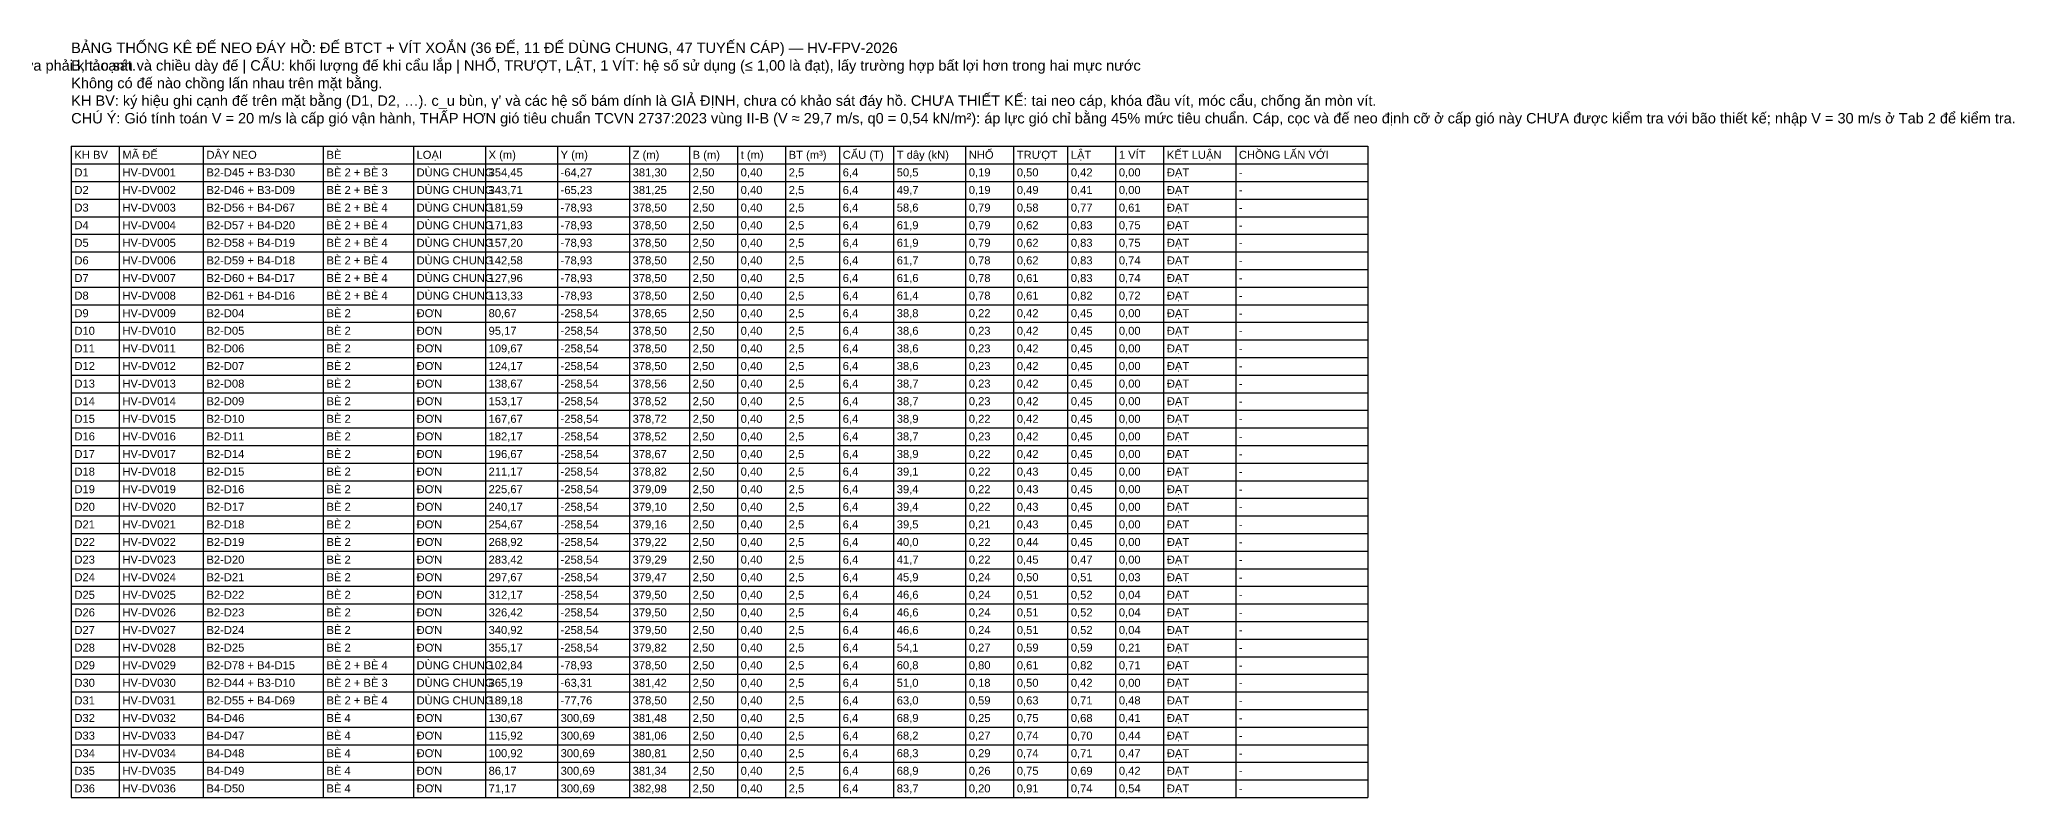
# Model space of a CAD drawing. Header units: metres. Extents: x -256 to 965, y -260 to 304.
# Drawn here: x 669 to 965.1, y 189 to 302.7 of the extents above; entities that cross this region are included whole.
import ezdxf

# ---------------------------------------------------------------- set-up
doc = ezdxf.new("R2010")
doc.units = ezdxf.units.M
doc.layers.add('07_BANG_THONG_KE_COC_BO', color=7, linetype='Continuous')
doc.layers.add('08_BANG_THONG_KE_DE_NEO', color=7, linetype='Continuous')
doc.styles.add('VN', font='arial.ttf')

msp = doc.modelspace()

# ---------------------------------------------------------------- linework, layer by layer
at = {"layer": '08_BANG_THONG_KE_DE_NEO'}
for p, q in [((673.73, 286.698), (868.13, 286.698)), ((673.73, 286.698), (673.73, 189.018)), ((680.93, 286.698), (680.93, 189.018)), ((693.53, 286.698), (693.53, 189.018)), ((711.53, 286.698), (711.53, 189.018)), ((725.03, 286.698), (725.03, 189.018)), ((735.83, 286.698), (735.83, 189.018)), ((746.63, 286.698), (746.63, 189.018)), ((757.43, 286.698), (757.43, 189.018)), ((766.43, 286.698), (766.43, 189.018)), ((773.63, 286.698), (773.63, 189.018)), ((780.83, 286.698), (780.83, 189.018)), ((788.93, 286.698), (788.93, 189.018)), ((797.03, 286.698), (797.03, 189.018)), ((807.83, 286.698), (807.83, 189.018)), ((815.03, 286.698), (815.03, 189.018)), ((823.13, 286.698), (823.13, 189.018)), ((830.33, 286.698), (830.33, 189.018)), ((837.53, 286.698), (837.53, 189.018)), ((848.33, 286.698), (848.33, 189.018)), ((868.13, 286.698), (868.13, 189.018)), ((673.73, 284.058), (868.13, 284.058)), ((673.73, 281.418), (868.13, 281.418)), ((673.73, 278.778), (868.13, 278.778)), ((673.73, 276.138), (868.13, 276.138)), ((673.73, 273.498), (868.13, 273.498)), ((673.73, 270.858), (868.13, 270.858)), ((673.73, 268.218), (868.13, 268.218)), ((673.73, 265.578), (868.13, 265.578)), ((673.73, 262.938), (868.13, 262.938)), ((673.73, 260.298), (868.13, 260.298)), ((673.73, 257.658), (868.13, 257.658)), ((673.73, 255.018), (868.13, 255.018)), ((673.73, 252.378), (868.13, 252.378)), ((673.73, 249.738), (868.13, 249.738)), ((673.73, 247.098), (868.13, 247.098)), ((673.73, 244.458), (868.13, 244.458)), ((673.73, 241.818), (868.13, 241.818)), ((673.73, 239.178), (868.13, 239.178)), ((673.73, 236.538), (868.13, 236.538)), ((673.73, 233.898), (868.13, 233.898)), ((673.73, 231.258), (868.13, 231.258)), ((673.73, 228.618), (868.13, 228.618)), ((673.73, 225.978), (868.13, 225.978)), ((673.73, 223.338), (868.13, 223.338)), ((673.73, 220.698), (868.13, 220.698)), ((673.73, 218.058), (868.13, 218.058)), ((673.73, 215.418), (868.13, 215.418)), ((673.73, 212.778), (868.13, 212.778)), ((673.73, 210.138), (868.13, 210.138)), ((673.73, 207.498), (868.13, 207.498)), ((673.73, 204.858), (868.13, 204.858)), ((673.73, 202.218), (868.13, 202.218)), ((673.73, 199.578), (868.13, 199.578)), ((673.73, 196.938), (868.13, 196.938)), ((673.73, 194.298), (868.13, 194.298)), ((673.73, 191.658), (868.13, 191.658)), ((673.73, 189.018), (868.13, 189.018))]:
    msp.add_line(p, q, dxfattribs=at)

# ---------------------------------------------------------------- texts
at = {"layer": '07_BANG_THONG_KE_COC_BO', "style": 'VN'}
msp.add_text('Quy tắc của Chủ đầu tư (08/10/2026): gần bờ, kể cả chỗ mấp mé nước, neo bằng cọc khoan nhồi; đế vít xoắn chỉ dùng giữa hai bè. Vị trí cọc mới lấy theo địa hình IFC (≥ 384,0 m), chưa phải khảo sát.', height=1.56, dxfattribs=at).set_placement((489.83, 298.05))
at = {"layer": '08_BANG_THONG_KE_DE_NEO', "style": 'VN'}
for s, height, p in [('BẢNG THỐNG KÊ ĐẾ NEO ĐÁY HỒ: ĐẾ BTCT + VÍT XOẮN (36 ĐẾ, 11 ĐẾ DÙNG CHUNG, 47 TUYẾN CÁP) — HV-FPV-2026', 1.56, (673.73, 300.69)), ('B, t: cạnh và chiều dày đế | CẨU: khối lượng đế khi cẩu lắp | NHỔ, TRƯỢT, LẬT, 1 VÍT: hệ số sử dụng (≤ 1,00 là đạt), lấy trường hợp bất lợi hơn trong hai mực nước', 1.56, (673.73, 298.05)), ('Không có đế nào chồng lấn nhau trên mặt bằng.', 1.56, (673.73, 295.41)), ("KH BV: ký hiệu ghi cạnh đế trên mặt bằng (D1, D2, …). c_u bùn, γ' và các hệ số bám dính là GIẢ ĐỊNH, chưa có khảo sát đáy hồ. CHƯA THIẾT KẾ: tai neo cáp, khóa đầu vít, móc cẩu, chống ăn mòn vít.", 1.56, (673.73, 292.77)), ('CHÚ Ý: Gió tính toán V = 20 m/s là cấp gió vận hành, THẤP HƠN gió tiêu chuẩn TCVN 2737:2023 vùng II-B (V ≈ 29,7 m/s, q0 = 0,54 kN/m²): áp lực gió chỉ bằng 45% mức tiêu chuẩn. Cáp, cọc và đế neo định cỡ ở cấp gió này CHƯA được kiểm tra với bão thiết kế; nhập V = 30 m/s ở Tab 2 để kiểm tra.', 1.56, (673.73, 290.13)), ('KH BV', 1.2, (674.21, 284.826)), ('MÃ ĐẾ', 1.2, (681.41, 284.826)), ('DÂY NEO', 1.2, (694.01, 284.826)), ('BÈ', 1.2, (712.01, 284.826)), ('LOẠI', 1.2, (725.51, 284.826)), ('X (m)', 1.2, (736.31, 284.826)), ('Y (m)', 1.2, (747.11, 284.826)), ('Z (m)', 1.2, (757.91, 284.826)), ('B (m)', 1.2, (766.91, 284.826)), ('t (m)', 1.2, (774.11, 284.826)), ('BT (m³)', 1.2, (781.31, 284.826)), ('CẨU (T)', 1.2, (789.41, 284.826)), ('T dây (kN)', 1.2, (797.51, 284.826)), ('NHỔ', 1.2, (808.31, 284.826)), ('TRƯỢT', 1.2, (815.51, 284.826)), ('LẬT', 1.2, (823.61, 284.826)), ('1 VÍT', 1.2, (830.81, 284.826)), ('KẾT LUẬN', 1.2, (838.01, 284.826)), ('CHỒNG LẤN VỚI', 1.2, (848.81, 284.826)), ('D1', 1.2, (674.21, 282.186)), ('HV-DV001', 1.2, (681.41, 282.186)), ('B2-D45 + B3-D30', 1.2, (694.01, 282.186)), ('BÈ 2 + BÈ 3', 1.2, (712.01, 282.186)), ('DÙNG CHUNG', 1.2, (725.51, 282.186)), ('354,45', 1.2, (736.31, 282.186)), ('-64,27', 1.2, (747.11, 282.186)), ('381,30', 1.2, (757.91, 282.186)), ('2,50', 1.2, (766.91, 282.186)), ('0,40', 1.2, (774.11, 282.186)), ('2,5', 1.2, (781.31, 282.186)), ('6,4', 1.2, (789.41, 282.186)), ('50,5', 1.2, (797.51, 282.186)), ('0,19', 1.2, (808.31, 282.186)), ('0,50', 1.2, (815.51, 282.186)), ('0,42', 1.2, (823.61, 282.186)), ('0,00', 1.2, (830.81, 282.186)), ('ĐẠT', 1.2, (838.01, 282.186)), ('-', 1.2, (848.81, 282.186)), ('D2', 1.2, (674.21, 279.546)), ('HV-DV002', 1.2, (681.41, 279.546)), ('B2-D46 + B3-D09', 1.2, (694.01, 279.546)), ('BÈ 2 + BÈ 3', 1.2, (712.01, 279.546)), ('BÈ 2 + BÈ 4', 1.2, (712.01, 276.906)), ('DÙNG CHUNG', 1.2, (725.51, 279.546)), ('DÙNG CHUNG', 1.2, (725.51, 276.906)), ('343,71', 1.2, (736.31, 279.546)), ('-65,23', 1.2, (747.11, 279.546)), ('381,25', 1.2, (757.91, 279.546)), ('2,50', 1.2, (766.91, 279.546)), ('0,40', 1.2, (774.11, 279.546)), ('2,5', 1.2, (781.31, 279.546)), ('6,4', 1.2, (789.41, 279.546)), ('49,7', 1.2, (797.51, 279.546)), ('0,19', 1.2, (808.31, 279.546)), ('0,49', 1.2, (815.51, 279.546)), ('0,41', 1.2, (823.61, 279.546)), ('0,00', 1.2, (830.81, 279.546)), ('ĐẠT', 1.2, (838.01, 279.546)), ('-', 1.2, (848.81, 279.546)), ('D3', 1.2, (674.21, 276.906)), ('D4', 1.2, (674.21, 274.266)), ('HV-DV003', 1.2, (681.41, 276.906)), ('HV-DV004', 1.2, (681.41, 274.266)), ('B2-D56 + B4-D67', 1.2, (694.01, 276.906)), ('B2-D57 + B4-D20', 1.2, (694.01, 274.266)), ('BÈ 2 + BÈ 4', 1.2, (712.01, 274.266)), ('DÙNG CHUNG', 1.2, (725.51, 274.266)), ('181,59', 1.2, (736.31, 276.906)), ('171,83', 1.2, (736.31, 274.266)), ('-78,93', 1.2, (747.11, 276.906)), ('-78,93', 1.2, (747.11, 274.266)), ('378,50', 1.2, (757.91, 276.906)), ('378,50', 1.2, (757.91, 274.266)), ('2,50', 1.2, (766.91, 276.906)), ('2,50', 1.2, (766.91, 274.266)), ('0,40', 1.2, (774.11, 276.906)), ('0,40', 1.2, (774.11, 274.266)), ('2,5', 1.2, (781.31, 276.906)), ('2,5', 1.2, (781.31, 274.266)), ('6,4', 1.2, (789.41, 276.906)), ('6,4', 1.2, (789.41, 274.266)), ('58,6', 1.2, (797.51, 276.906)), ('61,9', 1.2, (797.51, 274.266)), ('0,79', 1.2, (808.31, 276.906)), ('0,79', 1.2, (808.31, 274.266)), ('0,58', 1.2, (815.51, 276.906)), ('0,62', 1.2, (815.51, 274.266)), ('0,77', 1.2, (823.61, 276.906)), ('0,83', 1.2, (823.61, 274.266)), ('0,61', 1.2, (830.81, 276.906)), ('0,75', 1.2, (830.81, 274.266)), ('ĐẠT', 1.2, (838.01, 276.906)), ('ĐẠT', 1.2, (838.01, 274.266)), ('-', 1.2, (848.81, 276.906)), ('D5', 1.2, (674.21, 271.626)), ('HV-DV005', 1.2, (681.41, 271.626)), ('B2-D58 + B4-D19', 1.2, (694.01, 271.626)), ('BÈ 2 + BÈ 4', 1.2, (712.01, 271.626)), ('DÙNG CHUNG', 1.2, (725.51, 271.626)), ('157,20', 1.2, (736.31, 271.626)), ('-78,93', 1.2, (747.11, 271.626)), ('378,50', 1.2, (757.91, 271.626)), ('2,50', 1.2, (766.91, 271.626)), ('0,40', 1.2, (774.11, 271.626)), ('2,5', 1.2, (781.31, 271.626)), ('6,4', 1.2, (789.41, 271.626)), ('61,9', 1.2, (797.51, 271.626)), ('0,79', 1.2, (808.31, 271.626)), ('0,62', 1.2, (815.51, 271.626)), ('0,83', 1.2, (823.61, 271.626)), ('0,75', 1.2, (830.81, 271.626)), ('ĐẠT', 1.2, (838.01, 271.626)), ('-', 1.2, (848.81, 274.266)), ('D6', 1.2, (674.21, 268.986)), ('HV-DV006', 1.2, (681.41, 268.986)), ('B2-D59 + B4-D18', 1.2, (694.01, 268.986)), ('BÈ 2 + BÈ 4', 1.2, (712.01, 268.986)), ('DÙNG CHUNG', 1.2, (725.51, 268.986)), ('142,58', 1.2, (736.31, 268.986)), ('-78,93', 1.2, (747.11, 268.986)), ('378,50', 1.2, (757.91, 268.986)), ('2,50', 1.2, (766.91, 268.986)), ('0,40', 1.2, (774.11, 268.986)), ('2,5', 1.2, (781.31, 268.986)), ('6,4', 1.2, (789.41, 268.986)), ('61,7', 1.2, (797.51, 268.986)), ('0,78', 1.2, (808.31, 268.986)), ('0,62', 1.2, (815.51, 268.986)), ('0,83', 1.2, (823.61, 268.986)), ('0,74', 1.2, (830.81, 268.986)), ('ĐẠT', 1.2, (838.01, 268.986)), ('-', 1.2, (848.81, 271.626)), ('-', 1.2, (848.81, 268.986)), ('D7', 1.2, (674.21, 266.346)), ('HV-DV007', 1.2, (681.41, 266.346)), ('B2-D60 + B4-D17', 1.2, (694.01, 266.346)), ('BÈ 2 + BÈ 4', 1.2, (712.01, 266.346)), ('DÙNG CHUNG', 1.2, (725.51, 266.346)), ('127,96', 1.2, (736.31, 266.346)), ('-78,93', 1.2, (747.11, 266.346)), ('378,50', 1.2, (757.91, 266.346)), ('2,50', 1.2, (766.91, 266.346)), ('0,40', 1.2, (774.11, 266.346)), ('2,5', 1.2, (781.31, 266.346)), ('6,4', 1.2, (789.41, 266.346)), ('61,6', 1.2, (797.51, 266.346)), ('0,78', 1.2, (808.31, 266.346)), ('0,61', 1.2, (815.51, 266.346)), ('0,83', 1.2, (823.61, 266.346)), ('0,74', 1.2, (830.81, 266.346)), ('ĐẠT', 1.2, (838.01, 266.346)), ('-', 1.2, (848.81, 266.346)), ('D8', 1.2, (674.21, 263.706)), ('HV-DV008', 1.2, (681.41, 263.706)), ('B2-D61 + B4-D16', 1.2, (694.01, 263.706)), ('BÈ 2 + BÈ 4', 1.2, (712.01, 263.706)), ('DÙNG CHUNG', 1.2, (725.51, 263.706)), ('113,33', 1.2, (736.31, 263.706)), ('-78,93', 1.2, (747.11, 263.706)), ('378,50', 1.2, (757.91, 263.706)), ('2,50', 1.2, (766.91, 263.706)), ('0,40', 1.2, (774.11, 263.706)), ('2,5', 1.2, (781.31, 263.706)), ('6,4', 1.2, (789.41, 263.706)), ('61,4', 1.2, (797.51, 263.706)), ('0,78', 1.2, (808.31, 263.706)), ('0,61', 1.2, (815.51, 263.706)), ('0,82', 1.2, (823.61, 263.706)), ('0,72', 1.2, (830.81, 263.706)), ('ĐẠT', 1.2, (838.01, 263.706)), ('-', 1.2, (848.81, 263.706)), ('D9', 1.2, (674.21, 261.066)), ('HV-DV009', 1.2, (681.41, 261.066)), ('B2-D04', 1.2, (694.01, 261.066)), ('BÈ 2', 1.2, (712.01, 261.066)), ('ĐƠN', 1.2, (725.51, 261.066)), ('80,67', 1.2, (736.31, 261.066)), ('-258,54', 1.2, (747.11, 261.066)), ('378,65', 1.2, (757.91, 261.066)), ('2,50', 1.2, (766.91, 261.066)), ('0,40', 1.2, (774.11, 261.066)), ('2,5', 1.2, (781.31, 261.066)), ('6,4', 1.2, (789.41, 261.066)), ('38,8', 1.2, (797.51, 261.066)), ('0,22', 1.2, (808.31, 261.066)), ('0,42', 1.2, (815.51, 261.066)), ('0,45', 1.2, (823.61, 261.066)), ('0,00', 1.2, (830.81, 261.066)), ('ĐẠT', 1.2, (838.01, 261.066)), ('-', 1.2, (848.81, 261.066)), ('D10', 1.2, (674.21, 258.426)), ('HV-DV010', 1.2, (681.41, 258.426)), ('B2-D05', 1.2, (694.01, 258.426)), ('BÈ 2', 1.2, (712.01, 258.426)), ('ĐƠN', 1.2, (725.51, 258.426)), ('95,17', 1.2, (736.31, 258.426)), ('-258,54', 1.2, (747.11, 258.426)), ('378,50', 1.2, (757.91, 258.426)), ('2,50', 1.2, (766.91, 258.426)), ('0,40', 1.2, (774.11, 258.426)), ('2,5', 1.2, (781.31, 258.426)), ('6,4', 1.2, (789.41, 258.426)), ('38,6', 1.2, (797.51, 258.426)), ('0,23', 1.2, (808.31, 258.426)), ('0,42', 1.2, (815.51, 258.426)), ('0,45', 1.2, (823.61, 258.426)), ('0,00', 1.2, (830.81, 258.426)), ('ĐẠT', 1.2, (838.01, 258.426)), ('-', 1.2, (848.81, 258.426)), ('D11', 1.2, (674.21, 255.786)), ('HV-DV011', 1.2, (681.41, 255.786)), ('B2-D06', 1.2, (694.01, 255.786)), ('BÈ 2', 1.2, (712.01, 255.786)), ('ĐƠN', 1.2, (725.51, 255.786)), ('109,67', 1.2, (736.31, 255.786)), ('-258,54', 1.2, (747.11, 255.786)), ('378,50', 1.2, (757.91, 255.786)), ('2,50', 1.2, (766.91, 255.786)), ('0,40', 1.2, (774.11, 255.786)), ('2,5', 1.2, (781.31, 255.786)), ('6,4', 1.2, (789.41, 255.786)), ('38,6', 1.2, (797.51, 255.786)), ('0,23', 1.2, (808.31, 255.786)), ('0,42', 1.2, (815.51, 255.786)), ('0,45', 1.2, (823.61, 255.786)), ('0,00', 1.2, (830.81, 255.786)), ('ĐẠT', 1.2, (838.01, 255.786)), ('-', 1.2, (848.81, 255.786)), ('D12', 1.2, (674.21, 253.146)), ('D13', 1.2, (674.21, 250.506)), ('HV-DV012', 1.2, (681.41, 253.146)), ('HV-DV013', 1.2, (681.41, 250.506)), ('B2-D07', 1.2, (694.01, 253.146)), ('B2-D08', 1.2, (694.01, 250.506)), ('BÈ 2', 1.2, (712.01, 253.146)), ('BÈ 2', 1.2, (712.01, 250.506)), ('ĐƠN', 1.2, (725.51, 253.146)), ('ĐƠN', 1.2, (725.51, 250.506)), ('124,17', 1.2, (736.31, 253.146)), ('138,67', 1.2, (736.31, 250.506)), ('-258,54', 1.2, (747.11, 253.146)), ('-258,54', 1.2, (747.11, 250.506)), ('378,50', 1.2, (757.91, 253.146)), ('378,56', 1.2, (757.91, 250.506)), ('2,50', 1.2, (766.91, 253.146)), ('2,50', 1.2, (766.91, 250.506)), ('0,40', 1.2, (774.11, 253.146)), ('0,40', 1.2, (774.11, 250.506)), ('2,5', 1.2, (781.31, 253.146)), ('2,5', 1.2, (781.31, 250.506)), ('6,4', 1.2, (789.41, 253.146)), ('6,4', 1.2, (789.41, 250.506)), ('38,6', 1.2, (797.51, 253.146)), ('38,7', 1.2, (797.51, 250.506)), ('0,23', 1.2, (808.31, 253.146)), ('0,23', 1.2, (808.31, 250.506)), ('0,42', 1.2, (815.51, 253.146)), ('0,42', 1.2, (815.51, 250.506)), ('0,45', 1.2, (823.61, 253.146)), ('0,45', 1.2, (823.61, 250.506)), ('0,00', 1.2, (830.81, 253.146)), ('0,00', 1.2, (830.81, 250.506)), ('ĐẠT', 1.2, (838.01, 253.146)), ('-', 1.2, (848.81, 253.146)), ('D14', 1.2, (674.21, 247.866)), ('HV-DV014', 1.2, (681.41, 247.866)), ('B2-D09', 1.2, (694.01, 247.866)), ('BÈ 2', 1.2, (712.01, 247.866)), ('ĐƠN', 1.2, (725.51, 247.866)), ('153,17', 1.2, (736.31, 247.866)), ('-258,54', 1.2, (747.11, 247.866)), ('378,52', 1.2, (757.91, 247.866)), ('2,50', 1.2, (766.91, 247.866)), ('0,40', 1.2, (774.11, 247.866)), ('2,5', 1.2, (781.31, 247.866)), ('6,4', 1.2, (789.41, 247.866)), ('38,7', 1.2, (797.51, 247.866)), ('0,23', 1.2, (808.31, 247.866)), ('0,42', 1.2, (815.51, 247.866)), ('0,45', 1.2, (823.61, 247.866)), ('0,00', 1.2, (830.81, 247.866)), ('ĐẠT', 1.2, (838.01, 250.506)), ('ĐẠT', 1.2, (838.01, 247.866)), ('-', 1.2, (848.81, 250.506)), ('D15', 1.2, (674.21, 245.226)), ('HV-DV015', 1.2, (681.41, 245.226)), ('B2-D10', 1.2, (694.01, 245.226)), ('BÈ 2', 1.2, (712.01, 245.226)), ('ĐƠN', 1.2, (725.51, 245.226)), ('167,67', 1.2, (736.31, 245.226)), ('-258,54', 1.2, (747.11, 245.226)), ('378,72', 1.2, (757.91, 245.226)), ('2,50', 1.2, (766.91, 245.226)), ('0,40', 1.2, (774.11, 245.226)), ('2,5', 1.2, (781.31, 245.226)), ('6,4', 1.2, (789.41, 245.226)), ('38,9', 1.2, (797.51, 245.226)), ('0,22', 1.2, (808.31, 245.226)), ('0,42', 1.2, (815.51, 245.226)), ('0,45', 1.2, (823.61, 245.226)), ('0,00', 1.2, (830.81, 245.226)), ('ĐẠT', 1.2, (838.01, 245.226)), ('-', 1.2, (848.81, 247.866)), ('D16', 1.2, (674.21, 242.586)), ('HV-DV016', 1.2, (681.41, 242.586)), ('B2-D11', 1.2, (694.01, 242.586)), ('BÈ 2', 1.2, (712.01, 242.586)), ('ĐƠN', 1.2, (725.51, 242.586)), ('182,17', 1.2, (736.31, 242.586)), ('-258,54', 1.2, (747.11, 242.586)), ('378,52', 1.2, (757.91, 242.586)), ('2,50', 1.2, (766.91, 242.586)), ('0,40', 1.2, (774.11, 242.586)), ('2,5', 1.2, (781.31, 242.586)), ('6,4', 1.2, (789.41, 242.586)), ('38,7', 1.2, (797.51, 242.586)), ('0,23', 1.2, (808.31, 242.586)), ('0,42', 1.2, (815.51, 242.586)), ('0,45', 1.2, (823.61, 242.586)), ('0,00', 1.2, (830.81, 242.586)), ('ĐẠT', 1.2, (838.01, 242.586)), ('-', 1.2, (848.81, 245.226)), ('-', 1.2, (848.81, 242.586)), ('D17', 1.2, (674.21, 239.946)), ('HV-DV017', 1.2, (681.41, 239.946)), ('B2-D14', 1.2, (694.01, 239.946)), ('BÈ 2', 1.2, (712.01, 239.946)), ('ĐƠN', 1.2, (725.51, 239.946)), ('196,67', 1.2, (736.31, 239.946)), ('-258,54', 1.2, (747.11, 239.946)), ('378,67', 1.2, (757.91, 239.946)), ('2,50', 1.2, (766.91, 239.946)), ('0,40', 1.2, (774.11, 239.946)), ('2,5', 1.2, (781.31, 239.946)), ('6,4', 1.2, (789.41, 239.946)), ('38,9', 1.2, (797.51, 239.946)), ('0,22', 1.2, (808.31, 239.946)), ('0,42', 1.2, (815.51, 239.946)), ('0,45', 1.2, (823.61, 239.946)), ('0,00', 1.2, (830.81, 239.946)), ('ĐẠT', 1.2, (838.01, 239.946)), ('-', 1.2, (848.81, 239.946)), ('D18', 1.2, (674.21, 237.306)), ('HV-DV018', 1.2, (681.41, 237.306)), ('B2-D15', 1.2, (694.01, 237.306)), ('BÈ 2', 1.2, (712.01, 237.306)), ('ĐƠN', 1.2, (725.51, 237.306)), ('211,17', 1.2, (736.31, 237.306)), ('-258,54', 1.2, (747.11, 237.306)), ('378,82', 1.2, (757.91, 237.306)), ('2,50', 1.2, (766.91, 237.306)), ('0,40', 1.2, (774.11, 237.306)), ('2,5', 1.2, (781.31, 237.306)), ('6,4', 1.2, (789.41, 237.306)), ('39,1', 1.2, (797.51, 237.306)), ('0,22', 1.2, (808.31, 237.306)), ('0,43', 1.2, (815.51, 237.306)), ('0,45', 1.2, (823.61, 237.306)), ('0,00', 1.2, (830.81, 237.306)), ('ĐẠT', 1.2, (838.01, 237.306)), ('-', 1.2, (848.81, 237.306)), ('D19', 1.2, (674.21, 234.666)), ('HV-DV019', 1.2, (681.41, 234.666)), ('B2-D16', 1.2, (694.01, 234.666)), ('BÈ 2', 1.2, (712.01, 234.666)), ('ĐƠN', 1.2, (725.51, 234.666)), ('225,67', 1.2, (736.31, 234.666)), ('-258,54', 1.2, (747.11, 234.666)), ('379,09', 1.2, (757.91, 234.666)), ('2,50', 1.2, (766.91, 234.666)), ('0,40', 1.2, (774.11, 234.666)), ('2,5', 1.2, (781.31, 234.666)), ('6,4', 1.2, (789.41, 234.666)), ('39,4', 1.2, (797.51, 234.666)), ('0,22', 1.2, (808.31, 234.666)), ('0,43', 1.2, (815.51, 234.666)), ('0,45', 1.2, (823.61, 234.666)), ('0,00', 1.2, (830.81, 234.666)), ('ĐẠT', 1.2, (838.01, 234.666)), ('-', 1.2, (848.81, 234.666)), ('D20', 1.2, (674.21, 232.026)), ('HV-DV020', 1.2, (681.41, 232.026)), ('B2-D17', 1.2, (694.01, 232.026)), ('BÈ 2', 1.2, (712.01, 232.026)), ('ĐƠN', 1.2, (725.51, 232.026)), ('240,17', 1.2, (736.31, 232.026)), ('-258,54', 1.2, (747.11, 232.026)), ('379,10', 1.2, (757.91, 232.026)), ('2,50', 1.2, (766.91, 232.026)), ('0,40', 1.2, (774.11, 232.026)), ('2,5', 1.2, (781.31, 232.026)), ('6,4', 1.2, (789.41, 232.026)), ('39,4', 1.2, (797.51, 232.026)), ('0,22', 1.2, (808.31, 232.026)), ('0,43', 1.2, (815.51, 232.026)), ('0,45', 1.2, (823.61, 232.026)), ('0,00', 1.2, (830.81, 232.026)), ('ĐẠT', 1.2, (838.01, 232.026)), ('-', 1.2, (848.81, 232.026)), ('D21', 1.2, (674.21, 229.386)), ('HV-DV021', 1.2, (681.41, 229.386)), ('B2-D18', 1.2, (694.01, 229.386)), ('BÈ 2', 1.2, (712.01, 229.386)), ('BÈ 2', 1.2, (712.01, 226.746)), ('ĐƠN', 1.2, (725.51, 229.386)), ('254,67', 1.2, (736.31, 229.386)), ('-258,54', 1.2, (747.11, 229.386)), ('379,16', 1.2, (757.91, 229.386)), ('2,50', 1.2, (766.91, 229.386)), ('0,40', 1.2, (774.11, 229.386)), ('2,5', 1.2, (781.31, 229.386)), ('6,4', 1.2, (789.41, 229.386)), ('39,5', 1.2, (797.51, 229.386)), ('0,21', 1.2, (808.31, 229.386)), ('0,43', 1.2, (815.51, 229.386)), ('0,45', 1.2, (823.61, 229.386)), ('0,00', 1.2, (830.81, 229.386)), ('ĐẠT', 1.2, (838.01, 229.386)), ('-', 1.2, (848.81, 229.386)), ('D22', 1.2, (674.21, 226.746)), ('D23', 1.2, (674.21, 224.106)), ('HV-DV022', 1.2, (681.41, 226.746)), ('HV-DV023', 1.2, (681.41, 224.106)), ('B2-D19', 1.2, (694.01, 226.746)), ('B2-D20', 1.2, (694.01, 224.106)), ('BÈ 2', 1.2, (712.01, 224.106)), ('ĐƠN', 1.2, (725.51, 226.746)), ('ĐƠN', 1.2, (725.51, 224.106)), ('268,92', 1.2, (736.31, 226.746)), ('283,42', 1.2, (736.31, 224.106)), ('-258,54', 1.2, (747.11, 226.746)), ('-258,54', 1.2, (747.11, 224.106)), ('379,22', 1.2, (757.91, 226.746)), ('379,29', 1.2, (757.91, 224.106)), ('2,50', 1.2, (766.91, 226.746)), ('2,50', 1.2, (766.91, 224.106)), ('0,40', 1.2, (774.11, 226.746)), ('0,40', 1.2, (774.11, 224.106)), ('2,5', 1.2, (781.31, 226.746)), ('2,5', 1.2, (781.31, 224.106)), ('6,4', 1.2, (789.41, 226.746)), ('6,4', 1.2, (789.41, 224.106)), ('40,0', 1.2, (797.51, 226.746)), ('41,7', 1.2, (797.51, 224.106)), ('0,22', 1.2, (808.31, 226.746)), ('0,22', 1.2, (808.31, 224.106)), ('0,44', 1.2, (815.51, 226.746)), ('0,45', 1.2, (815.51, 224.106)), ('0,45', 1.2, (823.61, 226.746)), ('0,47', 1.2, (823.61, 224.106)), ('0,00', 1.2, (830.81, 226.746)), ('0,00', 1.2, (830.81, 224.106)), ('ĐẠT', 1.2, (838.01, 226.746)), ('ĐẠT', 1.2, (838.01, 224.106)), ('-', 1.2, (848.81, 226.746)), ('D24', 1.2, (674.21, 221.466)), ('HV-DV024', 1.2, (681.41, 221.466)), ('B2-D21', 1.2, (694.01, 221.466)), ('BÈ 2', 1.2, (712.01, 221.466)), ('ĐƠN', 1.2, (725.51, 221.466)), ('297,67', 1.2, (736.31, 221.466)), ('-258,54', 1.2, (747.11, 221.466)), ('379,47', 1.2, (757.91, 221.466)), ('2,50', 1.2, (766.91, 221.466)), ('0,40', 1.2, (774.11, 221.466)), ('2,5', 1.2, (781.31, 221.466)), ('6,4', 1.2, (789.41, 221.466)), ('45,9', 1.2, (797.51, 221.466)), ('0,24', 1.2, (808.31, 221.466)), ('0,50', 1.2, (815.51, 221.466)), ('0,51', 1.2, (823.61, 221.466)), ('0,03', 1.2, (830.81, 221.466)), ('ĐẠT', 1.2, (838.01, 221.466)), ('-', 1.2, (848.81, 224.106)), ('D25', 1.2, (674.21, 218.826)), ('HV-DV025', 1.2, (681.41, 218.826)), ('B2-D22', 1.2, (694.01, 218.826)), ('BÈ 2', 1.2, (712.01, 218.826)), ('ĐƠN', 1.2, (725.51, 218.826)), ('312,17', 1.2, (736.31, 218.826)), ('-258,54', 1.2, (747.11, 218.826)), ('379,50', 1.2, (757.91, 218.826)), ('2,50', 1.2, (766.91, 218.826)), ('0,40', 1.2, (774.11, 218.826)), ('2,5', 1.2, (781.31, 218.826)), ('6,4', 1.2, (789.41, 218.826)), ('46,6', 1.2, (797.51, 218.826)), ('0,24', 1.2, (808.31, 218.826)), ('0,51', 1.2, (815.51, 218.826)), ('0,52', 1.2, (823.61, 218.826)), ('0,04', 1.2, (830.81, 218.826)), ('ĐẠT', 1.2, (838.01, 218.826)), ('-', 1.2, (848.81, 221.466)), ('-', 1.2, (848.81, 218.826)), ('D26', 1.2, (674.21, 216.186)), ('HV-DV026', 1.2, (681.41, 216.186)), ('B2-D23', 1.2, (694.01, 216.186)), ('BÈ 2', 1.2, (712.01, 216.186)), ('ĐƠN', 1.2, (725.51, 216.186)), ('326,42', 1.2, (736.31, 216.186)), ('-258,54', 1.2, (747.11, 216.186)), ('379,50', 1.2, (757.91, 216.186)), ('2,50', 1.2, (766.91, 216.186)), ('0,40', 1.2, (774.11, 216.186)), ('2,5', 1.2, (781.31, 216.186)), ('6,4', 1.2, (789.41, 216.186)), ('46,6', 1.2, (797.51, 216.186)), ('0,24', 1.2, (808.31, 216.186)), ('0,51', 1.2, (815.51, 216.186)), ('0,52', 1.2, (823.61, 216.186)), ('0,04', 1.2, (830.81, 216.186)), ('ĐẠT', 1.2, (838.01, 216.186)), ('-', 1.2, (848.81, 216.186)), ('D27', 1.2, (674.21, 213.546)), ('HV-DV027', 1.2, (681.41, 213.546)), ('B2-D24', 1.2, (694.01, 213.546)), ('BÈ 2', 1.2, (712.01, 213.546)), ('ĐƠN', 1.2, (725.51, 213.546)), ('340,92', 1.2, (736.31, 213.546)), ('-258,54', 1.2, (747.11, 213.546)), ('379,50', 1.2, (757.91, 213.546)), ('2,50', 1.2, (766.91, 213.546)), ('0,40', 1.2, (774.11, 213.546)), ('2,5', 1.2, (781.31, 213.546)), ('6,4', 1.2, (789.41, 213.546)), ('46,6', 1.2, (797.51, 213.546)), ('0,24', 1.2, (808.31, 213.546)), ('0,51', 1.2, (815.51, 213.546)), ('0,52', 1.2, (823.61, 213.546)), ('0,04', 1.2, (830.81, 213.546)), ('ĐẠT', 1.2, (838.01, 213.546)), ('-', 1.2, (848.81, 213.546)), ('D28', 1.2, (674.21, 210.906)), ('HV-DV028', 1.2, (681.41, 210.906)), ('B2-D25', 1.2, (694.01, 210.906)), ('BÈ 2', 1.2, (712.01, 210.906)), ('ĐƠN', 1.2, (725.51, 210.906)), ('355,17', 1.2, (736.31, 210.906)), ('-258,54', 1.2, (747.11, 210.906)), ('379,82', 1.2, (757.91, 210.906)), ('2,50', 1.2, (766.91, 210.906)), ('0,40', 1.2, (774.11, 210.906)), ('2,5', 1.2, (781.31, 210.906)), ('6,4', 1.2, (789.41, 210.906)), ('54,1', 1.2, (797.51, 210.906)), ('0,27', 1.2, (808.31, 210.906)), ('0,59', 1.2, (815.51, 210.906)), ('0,59', 1.2, (823.61, 210.906)), ('0,21', 1.2, (830.81, 210.906)), ('ĐẠT', 1.2, (838.01, 210.906)), ('-', 1.2, (848.81, 210.906)), ('D29', 1.2, (674.21, 208.266)), ('HV-DV029', 1.2, (681.41, 208.266)), ('B2-D78 + B4-D15', 1.2, (694.01, 208.266)), ('BÈ 2 + BÈ 4', 1.2, (712.01, 208.266)), ('DÙNG CHUNG', 1.2, (725.51, 208.266)), ('102,84', 1.2, (736.31, 208.266)), ('-78,93', 1.2, (747.11, 208.266)), ('378,50', 1.2, (757.91, 208.266)), ('2,50', 1.2, (766.91, 208.266)), ('0,40', 1.2, (774.11, 208.266)), ('2,5', 1.2, (781.31, 208.266)), ('6,4', 1.2, (789.41, 208.266)), ('60,8', 1.2, (797.51, 208.266)), ('0,80', 1.2, (808.31, 208.266)), ('0,61', 1.2, (815.51, 208.266)), ('0,82', 1.2, (823.61, 208.266)), ('0,71', 1.2, (830.81, 208.266)), ('ĐẠT', 1.2, (838.01, 208.266)), ('-', 1.2, (848.81, 208.266)), ('D30', 1.2, (674.21, 205.626)), ('HV-DV030', 1.2, (681.41, 205.626)), ('B2-D44 + B3-D10', 1.2, (694.01, 205.626)), ('BÈ 2 + BÈ 3', 1.2, (712.01, 205.626)), ('BÈ 2 + BÈ 4', 1.2, (712.01, 202.986)), ('DÙNG CHUNG', 1.2, (725.51, 205.626)), ('DÙNG CHUNG', 1.2, (725.51, 202.986)), ('365,19', 1.2, (736.31, 205.626)), ('-63,31', 1.2, (747.11, 205.626)), ('381,42', 1.2, (757.91, 205.626)), ('2,50', 1.2, (766.91, 205.626)), ('0,40', 1.2, (774.11, 205.626)), ('2,5', 1.2, (781.31, 205.626)), ('6,4', 1.2, (789.41, 205.626)), ('51,0', 1.2, (797.51, 205.626)), ('0,18', 1.2, (808.31, 205.626)), ('0,50', 1.2, (815.51, 205.626)), ('0,42', 1.2, (823.61, 205.626)), ('0,00', 1.2, (830.81, 205.626)), ('ĐẠT', 1.2, (838.01, 205.626)), ('-', 1.2, (848.81, 205.626)), ('D31', 1.2, (674.21, 202.986)), ('D32', 1.2, (674.21, 200.346)), ('HV-DV031', 1.2, (681.41, 202.986)), ('HV-DV032', 1.2, (681.41, 200.346)), ('B2-D55 + B4-D69', 1.2, (694.01, 202.986)), ('B4-D46', 1.2, (694.01, 200.346)), ('BÈ 4', 1.2, (712.01, 200.346)), ('ĐƠN', 1.2, (725.51, 200.346)), ('189,18', 1.2, (736.31, 202.986)), ('130,67', 1.2, (736.31, 200.346)), ('300,69', 1.2, (747.11, 200.346)), ('-77,76', 1.2, (747.11, 202.986)), ('378,50', 1.2, (757.91, 202.986)), ('381,48', 1.2, (757.91, 200.346)), ('2,50', 1.2, (766.91, 202.986)), ('2,50', 1.2, (766.91, 200.346)), ('0,40', 1.2, (774.11, 202.986)), ('0,40', 1.2, (774.11, 200.346)), ('2,5', 1.2, (781.31, 202.986)), ('2,5', 1.2, (781.31, 200.346)), ('6,4', 1.2, (789.41, 202.986)), ('6,4', 1.2, (789.41, 200.346)), ('63,0', 1.2, (797.51, 202.986)), ('68,9', 1.2, (797.51, 200.346)), ('0,59', 1.2, (808.31, 202.986)), ('0,25', 1.2, (808.31, 200.346)), ('0,63', 1.2, (815.51, 202.986)), ('0,75', 1.2, (815.51, 200.346)), ('0,71', 1.2, (823.61, 202.986)), ('0,68', 1.2, (823.61, 200.346)), ('0,48', 1.2, (830.81, 202.986)), ('0,41', 1.2, (830.81, 200.346)), ('ĐẠT', 1.2, (838.01, 202.986)), ('ĐẠT', 1.2, (838.01, 200.346)), ('-', 1.2, (848.81, 202.986)), ('D33', 1.2, (674.21, 197.706)), ('HV-DV033', 1.2, (681.41, 197.706)), ('B4-D47', 1.2, (694.01, 197.706)), ('BÈ 4', 1.2, (712.01, 197.706)), ('ĐƠN', 1.2, (725.51, 197.706)), ('115,92', 1.2, (736.31, 197.706)), ('300,69', 1.2, (747.11, 197.706)), ('381,06', 1.2, (757.91, 197.706)), ('2,50', 1.2, (766.91, 197.706)), ('0,40', 1.2, (774.11, 197.706)), ('2,5', 1.2, (781.31, 197.706)), ('6,4', 1.2, (789.41, 197.706)), ('68,2', 1.2, (797.51, 197.706)), ('0,27', 1.2, (808.31, 197.706)), ('0,74', 1.2, (815.51, 197.706)), ('0,70', 1.2, (823.61, 197.706)), ('0,44', 1.2, (830.81, 197.706)), ('ĐẠT', 1.2, (838.01, 197.706)), ('-', 1.2, (848.81, 200.346)), ('D34', 1.2, (674.21, 195.066)), ('HV-DV034', 1.2, (681.41, 195.066)), ('B4-D48', 1.2, (694.01, 195.066)), ('BÈ 4', 1.2, (712.01, 195.066)), ('ĐƠN', 1.2, (725.51, 195.066)), ('100,92', 1.2, (736.31, 195.066)), ('300,69', 1.2, (747.11, 195.066)), ('380,81', 1.2, (757.91, 195.066)), ('2,50', 1.2, (766.91, 195.066)), ('0,40', 1.2, (774.11, 195.066)), ('2,5', 1.2, (781.31, 195.066)), ('6,4', 1.2, (789.41, 195.066)), ('68,3', 1.2, (797.51, 195.066)), ('0,29', 1.2, (808.31, 195.066)), ('0,74', 1.2, (815.51, 195.066)), ('0,71', 1.2, (823.61, 195.066)), ('0,47', 1.2, (830.81, 195.066)), ('ĐẠT', 1.2, (838.01, 195.066)), ('-', 1.2, (848.81, 197.706)), ('-', 1.2, (848.81, 195.066)), ('D35', 1.2, (674.21, 192.426)), ('HV-DV035', 1.2, (681.41, 192.426)), ('B4-D49', 1.2, (694.01, 192.426)), ('BÈ 4', 1.2, (712.01, 192.426)), ('ĐƠN', 1.2, (725.51, 192.426)), ('86,17', 1.2, (736.31, 192.426)), ('300,69', 1.2, (747.11, 192.426)), ('381,34', 1.2, (757.91, 192.426)), ('2,50', 1.2, (766.91, 192.426)), ('0,40', 1.2, (774.11, 192.426)), ('2,5', 1.2, (781.31, 192.426)), ('6,4', 1.2, (789.41, 192.426)), ('68,9', 1.2, (797.51, 192.426)), ('0,26', 1.2, (808.31, 192.426)), ('0,75', 1.2, (815.51, 192.426)), ('0,69', 1.2, (823.61, 192.426)), ('0,42', 1.2, (830.81, 192.426)), ('ĐẠT', 1.2, (838.01, 192.426)), ('-', 1.2, (848.81, 192.426)), ('D36', 1.2, (674.21, 189.786)), ('HV-DV036', 1.2, (681.41, 189.786)), ('B4-D50', 1.2, (694.01, 189.786)), ('BÈ 4', 1.2, (712.01, 189.786)), ('ĐƠN', 1.2, (725.51, 189.786)), ('71,17', 1.2, (736.31, 189.786)), ('300,69', 1.2, (747.11, 189.786)), ('382,98', 1.2, (757.91, 189.786)), ('2,50', 1.2, (766.91, 189.786)), ('0,40', 1.2, (774.11, 189.786)), ('2,5', 1.2, (781.31, 189.786)), ('6,4', 1.2, (789.41, 189.786)), ('83,7', 1.2, (797.51, 189.786)), ('0,20', 1.2, (808.31, 189.786)), ('0,91', 1.2, (815.51, 189.786)), ('0,74', 1.2, (823.61, 189.786)), ('0,54', 1.2, (830.81, 189.786)), ('ĐẠT', 1.2, (838.01, 189.786)), ('-', 1.2, (848.81, 189.786))]:
    msp.add_text(s, height=height, dxfattribs=at).set_placement(p)

doc.saveas('drawing.dxf')
